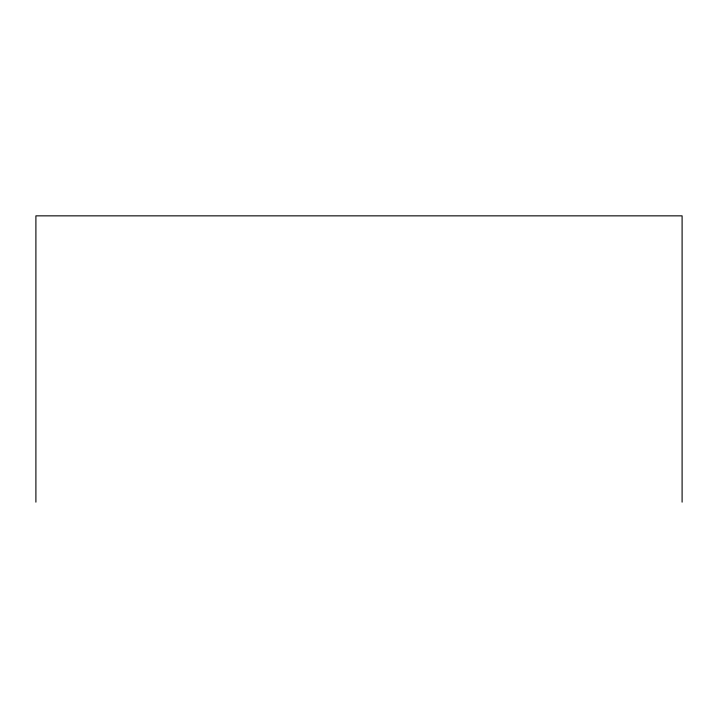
<?xml version="1.0" encoding="UTF-8"?>
<svg xmlns="http://www.w3.org/2000/svg" width="718" height="718" viewBox="0 0 718 718"><rect width="100%" height="100%" fill="white"/><g stroke="black" fill="none" stroke-linecap="round" stroke-linejoin="round"><path stroke-width="1.08" d="M682.1 502.151L682.1 215.849L35.9 215.849L35.9 502.151"/></g></svg>
